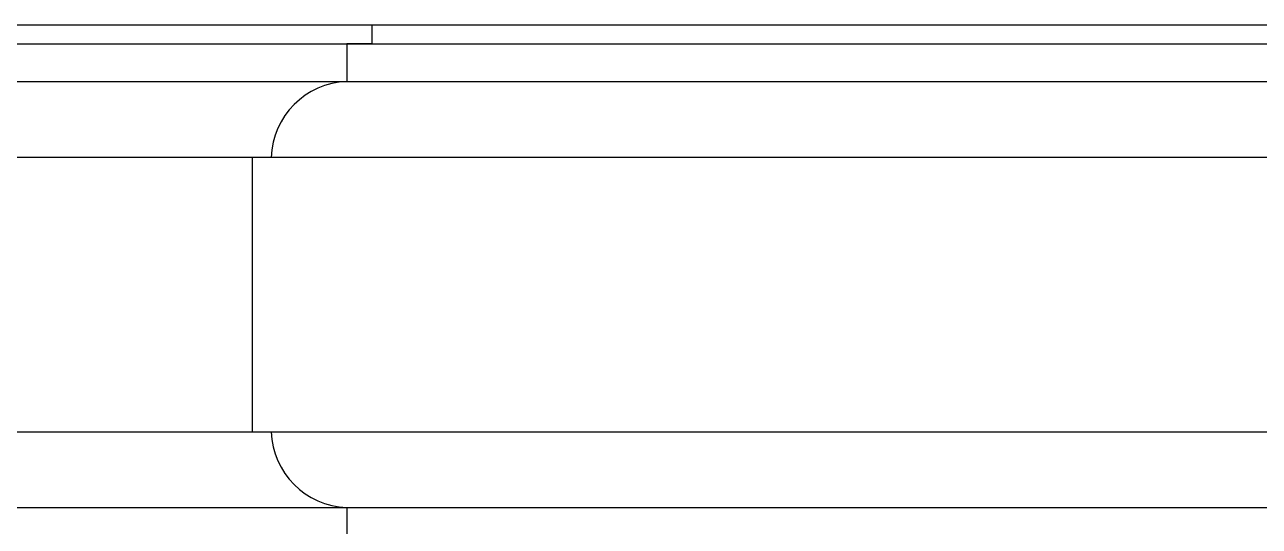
# Model space of a CAD drawing. Extents: x 185 to 567, y -69 to 170.
# Drawn here: x 340.651 to 341.956, y -42.616 to -42.086 of the extents above; entities that cross this region are included whole.
import ezdxf

# ---------------------------------------------------------------- set-up
doc = ezdxf.new("R2010")
doc.units = 0
doc.header["$LTSCALE"] = 0.25
doc.header["$MEASUREMENT"] = 0
doc.layers.get('0').update_dxf_attribs({"linetype": 'CONTINUOUS'})
doc.layers.add('A-ELV 6', color=71, linetype='CONTINUOUS')
doc.layers.add('A-GRC', color=8, linetype='CONTINUOUS')

# ---------------------------------------------------------------- blocks, each defined once
blk = doc.blocks.new('A$C7860229F')
blk.add_lwpolyline([(0.1263, 0.285), (0.1263, 0.265), (0.1, 0.265), (0.1, 0.225, 0.394493), (0.02, 0.145), (0, 0.145), (0, -0.145), (0.02, -0.145, 0.394493), (0.1, -0.225), (0.1, -0.265)], format="xyb")

msp = doc.modelspace()

# ---------------------------------------------------------------- linework, layer by layer
at = {"layer": 'A-ELV 6'}
for p, q in [((330.0752, -42.0857, 0), (344.2878, -42.0857, 0)), ((330.1815, -42.2257, 0), (344.1815, -42.2257, 0)), ((330.2015, -42.5157, 0), (344.1615, -42.5157, 0))]:
    msp.add_line(p, q, dxfattribs=at)
at = {"layer": 'A-GRC'}
for p, q in [((330.0752, -42.1057, 0), (344.2878, -42.1057, 0)), ((330.1015, -42.1457, 0), (344.2615, -42.1457, 0)), ((330.1037, -42.5957, 0), (344.2593, -42.5957, 0))]:
    msp.add_line(p, q, dxfattribs=at)

# ---------------------------------------------------------------- block references
at = {"layer": 'A-ELV 6'}
msp.add_blockref('A$C7860229F', (340.8915, -42.3708, 0), dxfattribs=at)

doc.saveas('drawing.dxf')
